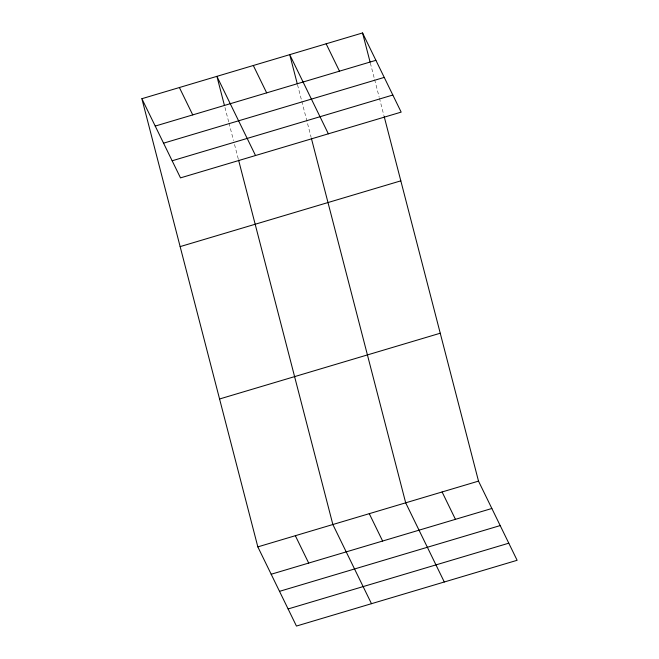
<?xml version="1.0" encoding="UTF-8"?>
<svg xmlns="http://www.w3.org/2000/svg" width="659" height="659" viewBox="0 0 659 659"><rect width="100%" height="100%" fill="white"/><g stroke="black" fill="none" stroke-linecap="round" stroke-linejoin="round"><path stroke-width="0.49" stroke-dasharray="3.29 2.47" d="M370.358 63.116L374.386 78.685M374.642 79.657L379.172 97.17M379.419 98.142L383.95 115.654M297.538 84.813L301.567 100.382M301.814 101.354L311.13 137.36M224.966 107.491L228.739 122.088M228.994 123.06L233.525 140.573M234.53 144.461L238.303 159.058"/><path stroke-width="0.99" d="M141.874 98.71L362.557 32.95L401.166 112.121L180.492 177.881L141.874 98.71L257.834 546.879L296.443 626.05L517.126 560.29L478.508 481.119L384.205 116.627M155.219 126.075L375.902 60.315M163.564 143.168L384.238 77.408M172.156 160.78L392.83 95.02M180.146 246.606L400.82 180.846M219.571 398.983L440.245 333.223M257.834 546.879L478.508 481.119M271.178 574.244L491.853 508.484M279.515 591.337L500.197 525.577M288.107 608.957L508.781 543.189M326.139 43.799L339.492 71.164M328.347 133.818L289.729 54.648L297.283 83.841M253.32 65.505L266.664 92.861M442.098 491.968L455.443 519.333M255.519 155.516L216.91 76.353L224.464 105.539M444.298 581.988L405.689 502.825L311.377 138.332M179.396 87.532L192.741 114.897M369.279 513.674L382.624 541.039M371.478 603.693L332.861 524.523L238.558 160.03M295.347 535.701L308.692 563.066M362.557 32.95L370.111 62.144"/></g></svg>
